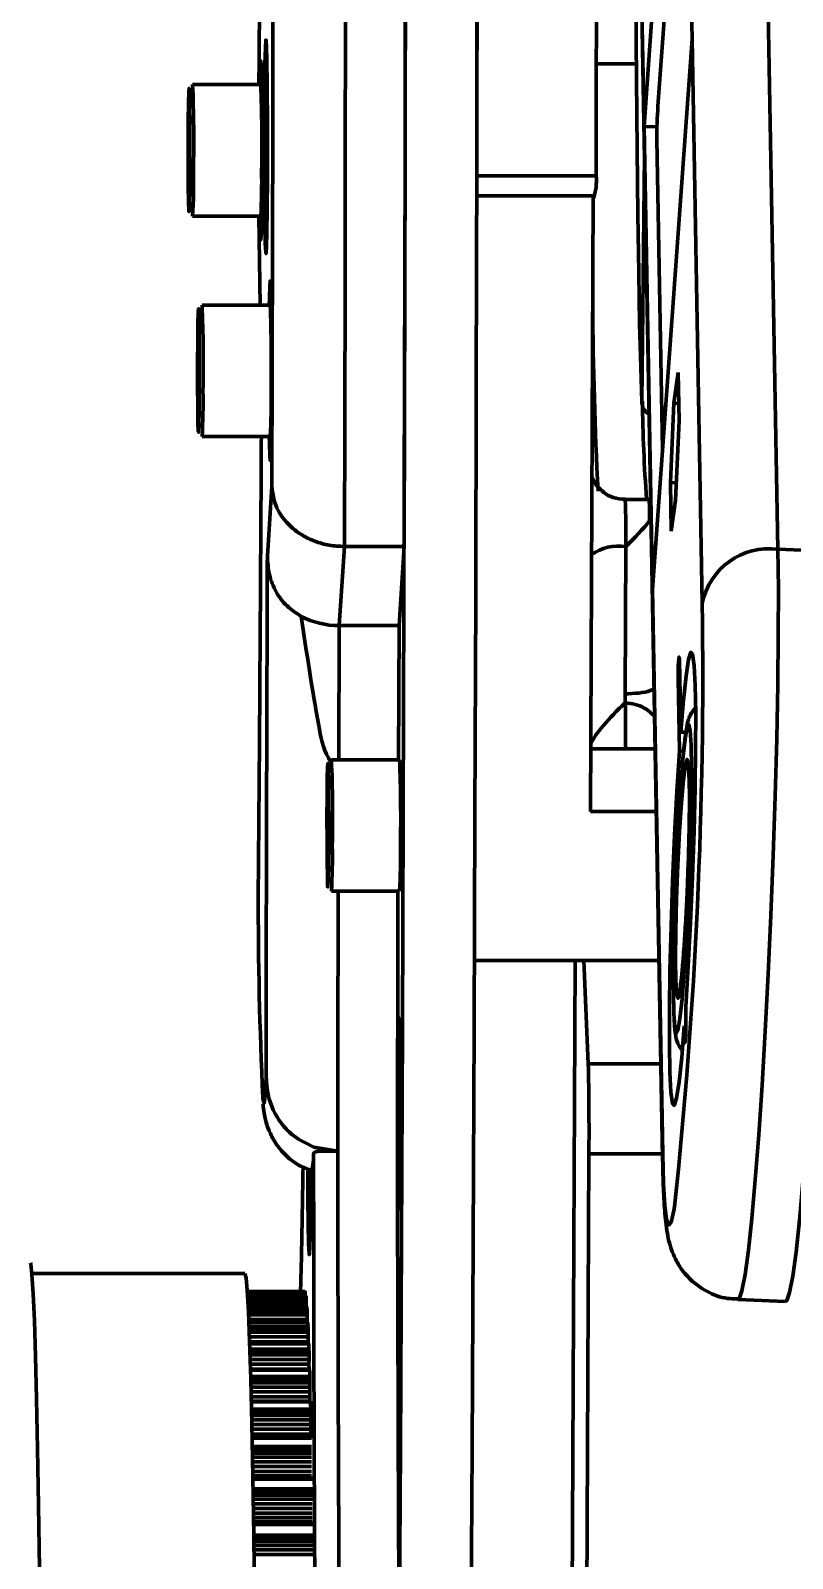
# Model space of a CAD drawing. Header units: millimetres. Extents: x -419 to 9215, y 1224 to 3301.
# Drawn here: x 307.7 to 339.6, y 3073.6 to 3137.5 of the extents above; entities that cross this region are included whole.
import ezdxf

# ---------------------------------------------------------------- set-up
doc = ezdxf.new("R2010")
doc.units = ezdxf.units.MM
doc.layers.add('Net 0.7', color=7, linetype='Continuous', lineweight=70)

msp = doc.modelspace()

# ---------------------------------------------------------------- linework, layer by layer
at = {"layer": 'Net 0.7', "color": 7, "linetype": 'Continuous', "lineweight": 70}
for p, q in [((338.084, 3165.193), (338.983, 3115.824)), ((335.034, 3156.565), (335.387, 3137.181)), ((335.139, 3150.768), (333.96, 3134.369)), ((333.256, 3139.708), (334.155, 3090.335)), ((333.261, 3139.879), (333.377, 3133.518)), ((333.377, 3133.518), (333.748, 3138.684)), ((335.387, 3137.181), (333.729, 3114.134)), ((335.817, 3113.557), (335.387, 3137.181)), ((333.054, 3136.137), (331.381, 3136.137)), ((317.335, 3135.265), (314.486, 3135.265)), ((314.342, 3133.921), (314.322, 3133.612)), ((314.342, 3133.921), (314.356, 3132.825)), ((314.322, 3133.612), (314.316, 3132.205)), ((314.346, 3133.612), (314.322, 3133.612)), ((333.729, 3114.134), (333.377, 3133.518)), ((333.377, 3133.518), (333.919, 3133.497)), ((314.349, 3131.418), (314.356, 3132.825)), ((333.914, 3132.969), (334.15, 3119.988)), ((314.329, 3131.109), (314.316, 3132.205)), ((314.353, 3132.205), (314.316, 3132.205)), ((333.391, 3132.322), (333.282, 3121.995)), ((314.349, 3131.418), (314.329, 3131.109)), ((326.374, 3131.451), (331.374, 3131.451)), ((326.373, 3130.618), (331.25, 3130.618)), ((331.25, 3130.618), (331.135, 3104.852)), ((314.486, 3129.765), (317.335, 3129.765)), ((317.308, 3126.043), (317.261, 3129.765)), ((317.731, 3126.043), (314.881, 3126.043)), ((314.718, 3124.39), (314.711, 3122.983)), ((314.738, 3124.7), (314.718, 3124.39)), ((314.742, 3124.39), (314.718, 3124.39)), ((314.738, 3124.7), (314.751, 3123.603)), ((314.745, 3122.196), (314.751, 3123.603)), ((314.725, 3121.887), (314.711, 3122.983)), ((314.749, 3122.983), (314.711, 3122.983)), ((334.626, 3121.931), (334.81, 3123.222)), ((334.81, 3123.222), (334.847, 3121.193)), ((314.745, 3122.196), (314.725, 3121.887)), ((334.479, 3118.612), (334.626, 3121.931)), ((334.626, 3121.931), (334.834, 3121.923)), ((334.847, 3121.193), (334.7, 3117.875)), ((314.881, 3120.543), (317.731, 3120.543)), ((317.804, 3118.458), (317.614, 3115.528)), ((334.516, 3116.584), (334.479, 3118.612)), ((334.479, 3118.612), (334.732, 3118.603)), ((333.591, 3117.902), (332.592, 3117.902)), ((334.7, 3117.875), (334.516, 3116.584)), ((333.668, 3117.072), (333.61, 3117.01)), ((320.625, 3112.628), (320.839, 3115.938)), ((323.339, 3115.938), (320.839, 3115.938)), ((323.339, 3115.938), (323.125, 3112.628)), ((332.611, 3115.941), (332.584, 3109.774)), ((340.98, 3115.747), (338.983, 3115.824)), ((333.729, 3114.134), (334.16, 3090.509)), ((323.125, 3112.628), (320.625, 3112.628)), ((323.125, 3112.628), (323.099, 3107.012)), ((334.857, 3111.214), (334.912, 3108.177)), ((334.855, 3107.383), (334.8, 3110.419)), ((332.582, 3109.399), (332.584, 3109.774)), ((332.597, 3109.399), (332.582, 3109.399)), ((334.912, 3108.177), (335.129, 3108.169)), ((323.145, 3107.012), (320.296, 3107.012)), ((333.843, 3107.467), (331.146, 3107.467)), ((335.035, 3107.376), (334.855, 3107.383)), ((320.152, 3105.668), (320.132, 3105.358)), ((320.152, 3105.668), (320.166, 3104.571)), ((320.132, 3105.358), (320.126, 3103.952)), ((320.156, 3105.358), (320.132, 3105.358)), ((320.159, 3103.165), (320.166, 3104.571)), ((320.139, 3102.855), (320.126, 3103.952)), ((320.163, 3103.952), (320.126, 3103.952)), ((320.159, 3103.165), (320.139, 3102.855)), ((320.296, 3101.512), (323.145, 3101.512)), ((334.004, 3098.611), (326.28, 3098.611)), ((330.495, 3098.611), (330.363, 3069.176)), ((331.044, 3094.299), (330.859, 3098.611)), ((335.121, 3096.684), (335.133, 3096.07)), ((335.075, 3095.276), (335.064, 3095.889)), ((335.064, 3095.889), (335.132, 3095.887)), ((323.088, 3095.099), (323.066, 3090.341)), ((323.11, 3089.327), (323.131, 3094.085)), ((320.564, 3090.636), (319.564, 3090.81)), ((330.917, 3056.265), (331.07, 3090.522)), ((319.436, 3089.923), (319.435, 3089.731)), ((316.671, 3085.519), (307.76, 3085.519)), ((319.186, 3084.77), (316.776, 3084.77)), ((319.195, 3084.746), (316.777, 3084.746)), ((319.196, 3084.726), (316.779, 3084.726)), ((319.197, 3084.685), (316.782, 3084.685)), ((319.197, 3084.627), (316.785, 3084.627)), ((319.227, 3084.568), (316.789, 3084.568)), ((319.195, 3084.746), (319.196, 3084.726)), ((319.196, 3084.726), (319.197, 3084.685)), ((319.197, 3084.685), (319.197, 3084.627)), ((319.197, 3084.627), (319.198, 3084.568)), ((319.236, 3084.493), (316.793, 3084.493)), ((319.237, 3084.467), (316.795, 3084.467)), ((319.238, 3084.422), (316.798, 3084.422)), ((319.238, 3084.36), (316.801, 3084.36)), ((319.238, 3084.282), (316.805, 3084.282)), ((319.268, 3084.134), (316.813, 3084.134)), ((319.277, 3084.009), (316.819, 3084.009)), ((319.277, 3083.978), (316.821, 3083.978)), ((319.278, 3083.928), (316.823, 3083.928)), ((319.236, 3084.493), (319.237, 3084.467)), ((319.237, 3084.467), (319.238, 3084.422)), ((319.238, 3084.422), (319.238, 3084.36)), ((319.238, 3084.36), (319.238, 3084.282)), ((319.238, 3084.282), (319.238, 3084.134)), ((319.277, 3084.009), (319.277, 3083.978)), ((319.277, 3083.978), (319.278, 3083.928)), ((319.278, 3083.928), (319.279, 3083.864)), ((337.304, 3084.43), (339.3, 3084.353)), ((319.279, 3083.864), (316.826, 3083.864)), ((319.279, 3083.785), (316.829, 3083.785)), ((319.279, 3083.59), (316.838, 3083.59)), ((319.307, 3083.475), (316.843, 3083.475)), ((319.308, 3083.471), (316.843, 3083.471)), ((319.316, 3083.297), (316.85, 3083.297)), ((319.317, 3083.26), (316.851, 3083.26)), ((319.279, 3083.864), (319.279, 3083.785)), ((319.279, 3083.785), (319.279, 3083.59)), ((319.279, 3083.59), (319.279, 3083.475)), ((319.307, 3083.475), (319.308, 3083.471)), ((319.316, 3083.297), (319.317, 3083.26)), ((319.317, 3083.26), (319.318, 3083.207)), ((319.318, 3083.207), (316.853, 3083.207)), ((319.318, 3083.14), (316.856, 3083.14)), ((319.318, 3083.061), (316.859, 3083.061)), ((319.318, 3082.867), (316.866, 3082.867)), ((319.318, 3082.667), (316.873, 3082.667)), ((319.318, 3083.207), (319.318, 3083.14)), ((319.318, 3083.14), (319.318, 3083.061)), ((319.318, 3083.061), (319.318, 3082.867)), ((319.318, 3082.867), (319.318, 3082.667)), ((319.318, 3082.667), (319.318, 3082.594)), ((319.346, 3082.594), (316.875, 3082.594)), ((319.347, 3082.584), (316.875, 3082.584)), ((319.355, 3082.361), (316.883, 3082.361)), ((319.356, 3082.319), (316.884, 3082.319)), ((319.357, 3082.262), (316.886, 3082.262)), ((319.357, 3082.194), (316.888, 3082.194)), ((319.357, 3082.115), (316.89, 3082.115)), ((319.346, 3082.594), (319.347, 3082.584)), ((319.355, 3082.361), (319.356, 3082.319)), ((319.356, 3082.319), (319.357, 3082.262)), ((319.357, 3082.262), (319.357, 3082.194)), ((319.357, 3082.194), (319.357, 3082.115)), ((319.357, 3082.115), (319.357, 3081.923)), ((319.357, 3081.923), (316.896, 3081.923)), ((319.356, 3081.723), (316.902, 3081.723)), ((319.357, 3081.523), (316.908, 3081.523)), ((319.384, 3081.494), (316.909, 3081.494)), ((319.385, 3081.477), (316.909, 3081.477)), ((319.357, 3081.923), (319.356, 3081.723)), ((319.356, 3081.723), (319.357, 3081.523)), ((319.357, 3081.523), (319.357, 3081.494)), ((319.384, 3081.494), (319.385, 3081.477)), ((319.393, 3081.207), (316.916, 3081.207)), ((319.394, 3081.161), (316.918, 3081.161)), ((319.395, 3081.101), (316.919, 3081.101)), ((319.395, 3081.031), (316.921, 3081.031)), ((319.395, 3080.952), (316.923, 3080.952)), ((319.394, 3080.764), (316.928, 3080.764)), ((319.393, 3081.207), (319.394, 3081.161)), ((319.394, 3081.161), (319.395, 3081.101)), ((319.395, 3080.952), (319.394, 3080.764)), ((319.394, 3080.764), (319.394, 3080.566)), ((319.395, 3081.101), (319.395, 3081.031)), ((319.395, 3081.031), (319.395, 3080.952)), ((319.394, 3080.566), (316.933, 3080.566)), ((319.394, 3080.365), (316.938, 3080.365)), ((319.421, 3080.18), (316.942, 3080.18)), ((319.422, 3080.158), (316.943, 3080.158)), ((319.394, 3080.566), (319.394, 3080.365)), ((319.394, 3080.365), (319.394, 3080.18)), ((319.421, 3080.18), (319.422, 3080.158)), ((319.43, 3079.843), (316.95, 3079.843)), ((319.431, 3079.792), (316.951, 3079.792)), ((319.431, 3079.729), (316.953, 3079.729)), ((319.431, 3079.658), (316.954, 3079.658)), ((319.431, 3079.581), (316.956, 3079.581)), ((319.43, 3079.843), (319.431, 3079.792)), ((319.431, 3079.581), (319.43, 3079.397)), ((319.431, 3079.792), (319.431, 3079.729)), ((319.431, 3079.729), (319.431, 3079.658)), ((319.431, 3079.658), (319.431, 3079.581)), ((319.43, 3079.397), (316.96, 3079.397)), ((319.429, 3079.201), (316.964, 3079.201)), ((319.429, 3079.002), (316.968, 3079.002)), ((319.429, 3078.796), (316.972, 3078.796)), ((319.43, 3079.397), (319.429, 3079.201)), ((319.429, 3079.201), (319.429, 3079.002)), ((319.429, 3079.002), (319.429, 3078.796)), ((319.429, 3078.796), (319.43, 3078.663)), ((319.456, 3078.663), (316.975, 3078.663)), ((319.455, 3078.663), (316.975, 3078.663)), ((319.457, 3078.635), (316.976, 3078.635)), ((319.465, 3078.276), (316.983, 3078.276)), ((319.465, 3078.22), (316.984, 3078.22)), ((319.466, 3078.155), (316.985, 3078.155)), ((319.455, 3078.663), (319.456, 3078.663)), ((319.456, 3078.663), (319.457, 3078.635)), ((319.466, 3078.084), (316.986, 3078.084)), ((319.466, 3078.008), (316.988, 3078.008)), ((319.464, 3077.83), (316.991, 3077.83)), ((319.464, 3077.639), (316.995, 3077.639)), ((319.463, 3077.441), (316.998, 3077.441)), ((319.463, 3077.235), (317.002, 3077.235)), ((319.464, 3077.058), (317.005, 3077.058)), ((319.489, 3076.956), (317.007, 3076.956)), ((319.49, 3076.95), (317.007, 3076.95)), ((319.491, 3076.917), (317.007, 3076.917)), ((319.498, 3076.517), (317.014, 3076.517)), ((319.498, 3076.457), (317.015, 3076.457)), ((319.499, 3076.39), (317.016, 3076.39)), ((319.499, 3076.319), (317.017, 3076.319)), ((319.498, 3076.245), (317.018, 3076.245)), ((319.498, 3076.517), (319.498, 3076.457)), ((319.498, 3076.457), (319.499, 3076.39)), ((319.499, 3076.39), (319.499, 3076.319)), ((319.497, 3076.074), (317.021, 3076.074)), ((319.496, 3075.887), (317.024, 3075.887)), ((319.495, 3075.693), (317.027, 3075.693)), ((319.495, 3075.488), (317.03, 3075.488)), ((319.496, 3075.307), (317.033, 3075.307)), ((319.496, 3075.144), (317.036, 3075.144)), ((319.52, 3075.065), (317.037, 3075.065)), ((319.521, 3075.053), (317.037, 3075.053)), ((319.522, 3075.014), (317.037, 3075.014)), ((319.529, 3074.575), (317.044, 3074.575)), ((319.529, 3074.512), (317.045, 3074.512)), ((319.53, 3074.443), (317.046, 3074.443)), ((319.53, 3074.373), (317.047, 3074.373)), ((319.529, 3074.301), (317.048, 3074.301)), ((319.528, 3074.138), (317.05, 3074.138)), ((319.526, 3073.957), (317.052, 3073.957)), ((319.526, 3073.767), (317.055, 3073.767))]:
    msp.add_line(p, q, dxfattribs=at)
at = {"layer": 'Net 0.7', "color": 8, "linetype": 'Continuous', "lineweight": 70}
for p, q in [((320.6, 3107.012), (320.625, 3112.628)), ((334.871, 3110.417), (334.8, 3110.419)), ((331.135, 3104.852), (333.891, 3104.852)), ((323.088, 3095.099), (323.131, 3095.099)), ((335.102, 3095.275), (335.075, 3095.276)), ((334.083, 3094.299), (331.044, 3094.299)), ((323.066, 3090.341), (323.114, 3090.341)), ((331.07, 3090.522), (334.152, 3090.522))]:
    msp.add_line(p, q, dxfattribs=at)
at = {"layer": 'Net 0.7', "color": 7, "linetype": 'Continuous', "lineweight": 70, "flags": 128}
for points in [[(320.839, 3115.938), (320.853, 3121.373), (320.866, 3126.831), (320.876, 3132.309), (320.885, 3137.805), (320.892, 3143.315), (320.897, 3148.835), (320.9, 3154.362), (320.901, 3159.893)], [(323.401, 3159.893), (323.398, 3150.602), (323.389, 3141.329), (323.376, 3132.089), (323.357, 3122.897), (323.332, 3113.769), (323.303, 3104.721), (323.268, 3095.767), (323.229, 3086.924), (323.184, 3078.205), (323.135, 3069.626), (323.133, 3069.425)], [(323.339, 3115.938), (323.353, 3121.373), (323.365, 3126.831), (323.376, 3132.309), (323.385, 3137.805), (323.392, 3143.315), (323.397, 3148.835), (323.4, 3154.362), (323.401, 3159.893)], [(326.401, 3159.893), (326.398, 3150.602), (326.389, 3141.329), (326.375, 3132.089), (326.356, 3122.897), (326.332, 3113.769), (326.303, 3104.721), (326.268, 3095.767), (326.229, 3086.924), (326.184, 3078.205), (326.134, 3069.626), (326.08, 3061.201), (326.021, 3052.945), (325.957, 3044.87), (325.889, 3036.992), (325.816, 3029.323)], [(326.401, 3159.893), (326.4, 3156.327), (326.399, 3152.763), (326.397, 3149.201), (326.394, 3145.642), (326.39, 3142.086), (326.385, 3138.535), (326.38, 3134.99), (326.374, 3131.451)], [(331.4, 3159.893), (331.4, 3156.327), (331.398, 3152.763), (331.396, 3149.201), (331.393, 3145.642), (331.389, 3142.086), (331.385, 3138.535), (331.38, 3134.99), (331.374, 3131.451)], [(317.86, 3159.175), (317.859, 3154.054), (317.856, 3148.936), (317.851, 3143.825), (317.845, 3138.723), (317.837, 3133.632), (317.827, 3128.556), (317.816, 3123.497), (317.804, 3118.458)], [(333.006, 3145.441), (333.019, 3141.994), (333.036, 3138.669), (333.059, 3135.508), (333.087, 3132.55), (333.119, 3129.832), (333.155, 3127.389), (333.194, 3125.252), (333.237, 3123.446), (333.282, 3121.995)], [(317.261, 3135.265), (317.268, 3136.278), (317.286, 3138.872)], [(317.3, 3135.265), (317.305, 3135.545), (317.319, 3136.079), (317.335, 3136.265), (317.351, 3136.083), (317.366, 3135.553), (317.377, 3134.724), (317.385, 3133.68), (317.387, 3132.521), (317.385, 3131.362), (317.377, 3130.316), (317.366, 3129.485), (317.352, 3128.951), (317.335, 3128.765), (317.319, 3128.947), (317.305, 3129.477), (317.3, 3129.765)], [(314.37, 3131.716), (314.372, 3132.664), (314.368, 3133.591), (314.361, 3134.373), (314.35, 3134.905), (314.337, 3135.113), (314.324, 3134.971), (314.312, 3134.497), (314.304, 3133.755), (314.3, 3132.846), (314.301, 3131.892), (314.306, 3131.022), (314.316, 3130.354), (314.328, 3129.978), (314.341, 3129.944), (314.354, 3130.258), (314.364, 3130.876), (314.37, 3131.716)], [(317.503, 3135.249), (317.503, 3135.196), (317.495, 3134.045)], [(317.696, 3126.043), (317.7, 3126.323), (317.715, 3126.858), (317.731, 3127.043), (317.747, 3126.862), (317.762, 3126.331), (317.773, 3125.503), (317.781, 3124.458), (317.783, 3123.3), (317.781, 3122.14), (317.773, 3121.094), (317.762, 3120.263), (317.747, 3119.729), (317.731, 3119.543), (317.715, 3119.725), (317.701, 3120.256), (317.696, 3120.543)], [(314.766, 3122.494), (314.767, 3123.442), (314.764, 3124.369), (314.757, 3125.152), (314.746, 3125.683), (314.733, 3125.892), (314.72, 3125.749), (314.708, 3125.275), (314.7, 3124.533), (314.696, 3123.624), (314.696, 3122.67), (314.702, 3121.8), (314.711, 3121.132), (314.724, 3120.756), (314.737, 3120.722), (314.749, 3121.036), (314.759, 3121.654), (314.766, 3122.494)], [(340.98, 3115.747), (340.997, 3114.097), (340.994, 3112.197), (340.969, 3110.087), (340.925, 3107.808), (340.862, 3105.408), (340.78, 3102.936), (340.683, 3100.441), (340.571, 3097.975), (340.447, 3095.587), (340.313, 3093.327), (340.173, 3091.24), (340.028, 3089.368), (339.883, 3087.751), (339.74, 3086.42), (339.602, 3085.403), (339.471, 3084.721), (339.35, 3084.387), (339.3, 3084.353)], [(334.912, 3108.177), (335.024, 3109.507), (335.134, 3110.531), (335.238, 3111.208), (335.332, 3111.511), (335.412, 3111.426), (335.475, 3110.958), (335.518, 3110.126), (335.539, 3108.963), (335.537, 3107.517), (335.514, 3105.847), (335.469, 3104.022), (335.404, 3102.115), (335.322, 3100.205), (335.227, 3098.37), (335.121, 3096.684)], [(334.8, 3110.419), (334.8, 3110.565), (334.804, 3110.75), (334.812, 3110.944), (334.823, 3111.12), (334.834, 3111.249), (334.845, 3111.312), (334.853, 3111.3), (334.857, 3111.214)], [(334.828, 3104.577), (334.915, 3105.927), (335.005, 3107.051), (335.095, 3107.883), (335.178, 3108.374), (335.251, 3108.498), (335.308, 3108.246), (335.346, 3107.632), (335.364, 3106.694), (335.36, 3105.484), (335.334, 3104.074), (335.288, 3102.545), (335.225, 3100.987), (335.148, 3099.489), (335.062, 3098.139), (334.971, 3097.016), (334.881, 3096.184), (334.798, 3095.692), (334.726, 3095.569), (334.669, 3095.821), (334.63, 3096.434), (334.612, 3097.373), (334.617, 3098.583), (334.642, 3099.993), (334.688, 3101.521), (334.751, 3103.08), (334.828, 3104.577)], [(335.064, 3095.889), (334.953, 3094.56), (334.842, 3093.536), (334.738, 3092.859), (334.644, 3092.556), (334.564, 3092.64), (334.501, 3093.108), (334.459, 3093.941), (334.438, 3095.104), (334.439, 3096.549), (334.463, 3098.219), (334.508, 3100.045), (334.573, 3101.951), (334.654, 3103.861), (334.75, 3105.697), (334.855, 3107.383)], [(320.18, 3103.462), (320.182, 3104.41), (320.178, 3105.338), (320.171, 3106.12), (320.16, 3106.651), (320.147, 3106.86), (320.134, 3106.718), (320.122, 3106.243), (320.114, 3105.502), (320.11, 3104.593), (320.111, 3103.639), (320.116, 3102.769), (320.126, 3102.101), (320.138, 3101.724), (320.151, 3101.691), (320.164, 3102.004), (320.174, 3102.623), (320.18, 3103.462)], [(334.865, 3103.998), (334.796, 3102.624), (334.742, 3101.202), (334.708, 3099.848), (334.697, 3098.671), (334.71, 3097.766), (334.745, 3097.207), (334.8, 3097.039), (334.87, 3097.275), (334.949, 3097.897), (335.032, 3098.854), (335.112, 3100.069)], [(335.112, 3100.069), (335.181, 3101.443), (335.23, 3102.737)], [(323.153, 3066.672), (323.125, 3070.767), (323.101, 3075.035), (323.084, 3079.438), (323.071, 3083.941), (323.065, 3088.506), (323.064, 3093.093), (323.07, 3097.665), (323.079, 3101.512)], [(323.131, 3094.085), (323.132, 3094.724), (323.13, 3095.344), (323.124, 3095.848), (323.116, 3096.162), (323.107, 3096.237), (323.099, 3096.061), (323.092, 3095.661), (323.088, 3095.099)], [(335.133, 3096.07), (335.132, 3095.924), (335.128, 3095.74), (335.12, 3095.545), (335.109, 3095.37), (335.098, 3095.241), (335.088, 3095.178), (335.08, 3095.19), (335.075, 3095.276)], [(323.066, 3090.341), (323.065, 3089.702), (323.068, 3089.083), (323.073, 3088.578), (323.081, 3088.264), (323.09, 3088.189), (323.098, 3088.365), (323.105, 3088.765), (323.11, 3089.327)], [(319.435, 3089.731), (319.426, 3088.453), (319.413, 3087.403), (319.396, 3086.666), (319.377, 3086.302), (319.357, 3086.34), (319.339, 3086.777), (319.322, 3087.579), (319.31, 3088.679), (319.302, 3089.878)], [(308.187, 3035.026), (308.2, 3038.61), (308.209, 3042.269), (308.213, 3045.972), (308.212, 3049.684), (308.206, 3053.372), (308.195, 3057.003), (308.179, 3060.543), (308.159, 3063.96), (308.135, 3067.224), (308.106, 3070.306), (308.073, 3073.176), (308.037, 3075.809), (307.997, 3078.182), (307.955, 3080.273), (307.91, 3082.062), (307.863, 3083.534), (307.814, 3084.675), (307.763, 3085.476), (307.712, 3085.928), (307.704, 3085.966)], [(316.671, 3085.519), (316.722, 3085.344), (316.773, 3084.81), (316.823, 3083.922), (316.872, 3082.686), (316.919, 3081.116), (316.963, 3079.226), (317.005, 3077.033), (317.044, 3074.558), (317.079, 3071.825)]]:
    msp.add_lwpolyline(points, dxfattribs=at)
at = {"layer": 'Net 0.7', "color": 8, "linetype": 'Continuous', "lineweight": 70, "flags": 128}
for points in [[(317.5, 3130.457), (317.501, 3130.332), (317.512, 3129.341), (317.527, 3128.62), (317.544, 3128.227), (317.562, 3128.192), (317.579, 3128.52), (317.594, 3129.183), (317.606, 3130.128), (317.614, 3131.279), (317.617, 3132.541), (317.615, 3133.813), (317.608, 3134.992), (317.597, 3135.983), (317.582, 3136.704), (317.565, 3137.097), (317.547, 3137.132), (317.53, 3136.804), (317.515, 3136.141), (317.503, 3135.249)], [(338.983, 3115.824), (339, 3114.174), (338.997, 3112.275), (338.973, 3110.164), (338.929, 3107.886), (338.865, 3105.486), (338.784, 3103.014), (338.686, 3100.519), (338.574, 3098.052), (338.45, 3095.665), (338.316, 3093.404), (338.176, 3091.317), (338.032, 3089.446), (337.887, 3087.828), (337.743, 3086.498), (337.605, 3085.481), (337.474, 3084.798), (337.354, 3084.465), (337.304, 3084.43)], [(335.23, 3102.737), (335.234, 3102.864), (335.268, 3104.219), (335.279, 3105.396), (335.267, 3106.301), (335.231, 3106.86), (335.177, 3107.028), (335.107, 3106.792), (335.027, 3106.17), (334.944, 3105.213), (334.865, 3103.998)], [(317.563, 3093.741), (317.523, 3092.988), (317.482, 3092.649), (317.44, 3092.734), (317.424, 3092.884)], [(334.16, 3090.509), (334.195, 3089.277), (334.25, 3088.359), (334.323, 3087.778), (334.412, 3087.548), (334.515, 3087.675), (334.631, 3088.155), (334.659, 3088.315)]]:
    msp.add_lwpolyline(points, dxfattribs=at)
at = {"layer": 'Net 0.7', "color": 7, "linetype": 'Continuous', "lineweight": 70}
for centre, radius, start, end in [((257.712, 3132.894), 56.823, 358.76505, 2.39107), ((260.562, 3132.894), 56.823, 358.76505, 2.39107), ((621.628, 3132.673), 304.136, 179.74154, 180.41751), ((352.442, 3133.06), 18.528, 175.9471, 180.28124), ((290.152, 3131.181), 24.375, 356.66935, 1.14848), ((293.002, 3131.181), 24.375, 356.66935, 1.14848), ((329.321, 3131.223), 2.065, 339.02473, 6.32681), ((258.108, 3123.672), 56.823, 358.76505, 2.39107), ((260.957, 3123.672), 56.823, 358.76505, 2.39107), ((290.548, 3121.959), 24.375, 356.66935, 1.14848), ((293.398, 3121.959), 24.375, 356.66935, 1.14848), ((338.614, 3112.996), 2.853, 82.56038, 168.66038), ((122.182, 3110.711), 213.653, 353.98287, 0.76315), ((263.522, 3104.641), 56.823, 358.76505, 2.39107), ((266.371, 3104.641), 56.823, 358.76505, 2.39107), ((295.962, 3102.928), 24.375, 356.66935, 1.14848), ((298.812, 3102.928), 24.375, 356.66935, 1.14848), ((501.524, 3101.295), 184.292, 179.95386, 182.61596), ((209.442, 3091.548), 121.633, 359.51676, 1.29601), ((317.059, 3090.447), 2.493, 345.01459, 2.08739), ((319.028, 3084.698), 0.174, 15.96141, 24.53089), ((314.941, 3084.02), 4.321, 6.277, 7.27927), ((299.469, 3082.679), 19.852, 3.84088, 4.20345), ((265.687, 3080.731), 53.69, 2.73895, 2.92572), ((207.802, 3078.259), 111.629, 2.10588, 2.22052), ((121.517, 3075.366), 197.962, 1.69094, 1.76919), ((4.321, 3072.17), 315.202, 1.39492, 1.4523)]:
    msp.add_arc(centre, radius, start, end, dxfattribs=at)
at = {"layer": 'Net 0.7', "color": 8, "linetype": 'Continuous', "lineweight": 70}
for centre, radius, start, end in [((521.462, 3127.612), 190.239, 180.47917, 182.81757), ((401.349, 3122.898), 68.047, 180.73954, 184.21085), ((296.586, 3116.558), 36.03, 359.01852, 2.13761), ((321.821, 3117.205), 11.791, 359.05219, 3.38918), ((332.334, 3113.91), 2.049, 82.23066, 124.18327)]:
    msp.add_arc(centre, radius, start, end, dxfattribs=at)
at = {"layer": 'Net 0.7', "color": 7, "linetype": 'Continuous', "lineweight": 70}
for centre, major_axis, ratio, start_param, end_param in [((332.592, 3116.402), (1.487, 1.48), 0.164247, 4.563446, 5.293173), ((320.593, 3115.198), (2.999, -0.104), 0.856503, 4.194962, 4.752699), ((332.602, 3108.938), (1.487, 1.48), 0.164247, 1.421853, 2.716197)]:
    msp.add_ellipse(centre, major_axis=major_axis, ratio=ratio, start_param=start_param, end_param=end_param, dxfattribs=at)
for points, knots in [([(317.568, 3137.015), (317.568, 3137.016), (317.568, 3137.023), (317.575, 3136.913), (317.581, 3136.75), (317.586, 3136.52), (317.587, 3136.464)], [0, 0, 0, 0, 0.0572712, 0.3382438, 0.839221, 1, 1, 1, 1]), ([(317.587, 3136.464), (317.59, 3136.321), (317.598, 3135.973), (317.607, 3135.143), (317.614, 3134.075), (317.617, 3132.895), (317.616, 3131.945), (317.614, 3131.424), (317.614, 3131.283)], [0, 0, 0, 0, 0.1364824, 0.3318084, 0.5295642, 0.7279679, 0.9265622, 1, 1, 1, 1]), ([(317.614, 3131.283), (317.613, 3131.089), (317.61, 3130.524), (317.602, 3129.695), (317.591, 3128.962), (317.583, 3128.707), (317.58, 3128.605)], [0, 0, 0, 0, 0.1637687, 0.4772441, 0.790587, 1, 1, 1, 1]), ([(317.575, 3128.441), (317.572, 3128.386), (317.568, 3128.308), (317.569, 3128.317), (317.57, 3128.32)], [0, 0, 0, 0, 0.702033, 1, 1, 1, 1]), ([(333.282, 3121.995), (333.291, 3121.919), (333.309, 3121.766), (333.427, 3121.583), (333.545, 3121.509), (333.588, 3121.482)], [0, 0, 0, 0, 0.389762, 0.779806, 1, 1, 1, 1]), ([(317.232, 3101.443), (317.243, 3102.671), (317.265, 3105.118), (317.292, 3108.885), (317.317, 3112.667), (317.34, 3116.529), (317.355, 3119.178), (317.363, 3120.543)], [0, 0, 0, 0, 0.205098, 0.408714, 0.59689, 0.792297, 1, 1, 1, 1]), ([(317.804, 3118.458), (317.845, 3118.153), (317.929, 3117.546), (318.46, 3116.85), (319.057, 3116.405), (319.598, 3116.144), (320.197, 3115.972), (320.627, 3115.949), (320.839, 3115.938)], [0, 0, 0, 0, 0.250988, 0.501275, 0.63128, 0.751195, 0.877607, 1, 1, 1, 1]), ([(332.597, 3117.913), (332.423, 3117.925), (332.098, 3117.948), (331.7, 3118.174), (331.427, 3118.438), (331.268, 3118.674), (331.215, 3118.817), (331.197, 3118.864)], [0, 0, 0, 0, 0.28568, 0.534415, 0.740593, 0.914552, 1, 1, 1, 1]), ([(317.563, 3093.741), (317.564, 3095.202), (317.566, 3098.116), (317.574, 3102.336), (317.585, 3106.446), (317.599, 3110.804), (317.609, 3113.841), (317.614, 3115.528)], [0, 0, 0, 0, 0.198115, 0.39529, 0.577102, 0.765035, 1, 1, 1, 1]), ([(317.614, 3115.528), (317.63, 3115.271), (317.66, 3114.759), (317.955, 3114.025), (318.416, 3113.41), (318.826, 3113.149), (319.032, 3113.017)], [0, 0, 0, 0, 0.249401, 0.499222, 0.747934, 1, 1, 1, 1]), ([(332.584, 3109.774), (332.584, 3109.704), (332.585, 3109.579), (332.594, 3109.454), (332.598, 3109.399)], [0, 0, 0, 0, 0.559878, 1, 1, 1, 1]), ([(333.818, 3108.831), (333.687, 3108.956), (333.467, 3109.164), (333.028, 3109.345), (332.735, 3109.382), (332.597, 3109.399)], [0, 0, 0, 0, 0.438884, 0.73522, 1, 1, 1, 1]), ([(335.532, 3109.172), (335.492, 3109.132), (335.397, 3109.038), (335.312, 3108.882), (335.242, 3108.715), (335.185, 3108.505), (335.124, 3108.167), (335.045, 3107.529), (334.958, 3106.563), (334.881, 3105.508), (334.839, 3104.749), (334.821, 3104.442)], [0, 0, 0, 0, 0.0250038, 0.0595491, 0.0992436, 0.1668984, 0.3025513, 0.4872996, 0.6831248, 0.8721059, 1, 1, 1, 1]), ([(335.243, 3106.533), (335.245, 3106.524), (335.248, 3106.499), (335.264, 3106.24), (335.276, 3105.728), (335.277, 3104.919), (335.262, 3103.891), (335.239, 3103.109), (335.228, 3102.721)], [0, 0, 0, 0, 0.07367, 0.207117, 0.380374, 0.580209, 0.791296, 1, 1, 1, 1]), ([(334.821, 3104.442), (334.813, 3104.304), (334.779, 3103.731), (334.728, 3102.611), (334.673, 3101.168), (334.633, 3099.757), (334.611, 3098.456), (334.607, 3097.323), (334.623, 3096.405), (334.654, 3095.828), (334.691, 3095.504), (334.741, 3095.287), (334.822, 3095.063), (334.928, 3094.935), (334.971, 3094.883)], [0, 0, 0, 0, 0.036249, 0.150267, 0.264164, 0.378069, 0.492072, 0.606347, 0.721275, 0.838059, 0.909158, 0.954602, 0.981885, 1, 1, 1, 1]), ([(335.111, 3100.113), (335.092, 3099.794), (335.051, 3099.109), (334.986, 3098.305), (334.933, 3097.779), (334.895, 3097.533), (334.896, 3097.538), (334.896, 3097.539)], [0, 0, 0, 0, 0.241158, 0.517161, 0.75528, 0.937596, 1, 1, 1, 1]), ([(317.563, 3093.741), (317.588, 3093.427), (317.638, 3092.794), (318.055, 3091.938), (318.695, 3091.218), (319.269, 3090.948), (319.564, 3090.81)], [0, 0, 0, 0, 0.249174, 0.500394, 0.742887, 1, 1, 1, 1]), ([(317.437, 3092.615), (317.437, 3092.607), (317.445, 3092.478), (317.464, 3092.329), (317.525, 3091.979), (317.651, 3091.551), (317.901, 3091.03), (318.329, 3090.489), (318.864, 3090.043), (319.294, 3089.894), (319.474, 3089.832)], [0, 0, 0, 0, 0.017553, 0.27471, 0.407382, 0.506346, 0.620075, 0.749084, 0.895193, 1, 1, 1, 1]), ([(320.564, 3090.636), (320.431, 3090.637), (320.166, 3090.64), (319.887, 3090.641), (319.716, 3090.632), (319.622, 3090.614), (319.563, 3090.584), (319.555, 3090.553), (319.551, 3090.538)], [0, 0, 0, 0, 0.2509465, 0.4990171, 0.6271286, 0.7496851, 0.8721428, 1, 1, 1, 1]), ([(319.551, 3090.538), (319.552, 3088.16), (319.556, 3083.404), (319.577, 3076.932), (319.606, 3071.155), (319.63, 3067.839), (319.642, 3066.181)], [0, 0, 0, 0, 0.279957, 0.559935, 0.779974, 1, 1, 1, 1]), ([(334.152, 3090.512), (334.156, 3090.277), (334.169, 3089.582), (334.207, 3088.601), (334.265, 3087.802), (334.339, 3087.242), (334.426, 3086.816), (334.578, 3086.343), (334.858, 3085.793), (335.326, 3085.22), (336.006, 3084.74), (336.706, 3084.458), (337.157, 3084.464), (337.304, 3084.466)], [0, 0, 0, 0, 0.090866, 0.269238, 0.453611, 0.559078, 0.63865, 0.700824, 0.758475, 0.820989, 0.890312, 0.96433, 1, 1, 1, 1]), ([(319.003, 3084.766), (319.013, 3085.123), (319.05, 3086.548), (319.083, 3088.509), (319.107, 3089.98)], [0, 0, 0, 0, 0.250307, 1, 1, 1, 1])]:
    msp.add_open_spline(points, degree=3, knots=knots, dxfattribs=at)
at = {"layer": 'Net 0.7', "color": 8, "linetype": 'Continuous', "lineweight": 70}
for points, knots in [([(320.261, 3106.94), (320.232, 3106.989), (319.952, 3107.446), (319.551, 3109.522), (319.257, 3111.504), (319.032, 3113.017)], [0, 0, 0, 0, 0.027175, 0.257203, 1, 1, 1, 1]), ([(332.584, 3109.774), (332.778, 3109.781), (333.166, 3109.796), (333.602, 3109.88), (333.749, 3109.957), (333.797, 3109.983)], [0, 0, 0, 0, 0.400233, 0.800466, 1, 1, 1, 1]), ([(332.612, 3107.487), (332.611, 3107.505), (332.608, 3107.551), (332.604, 3107.724), (332.601, 3107.982), (332.598, 3108.301), (332.596, 3108.659), (332.596, 3109.036), (332.597, 3109.278), (332.597, 3109.399)], [0, 0, 0, 0, 0.098588, 0.248823, 0.399059, 0.549294, 0.699529, 0.849765, 1, 1, 1, 1]), ([(320.564, 3090.636), (320.565, 3093.355), (320.565, 3097.036), (320.578, 3100.584), (320.581, 3101.512)], [0, 0, 0, 0, 0.738631, 1, 1, 1, 1])]:
    msp.add_open_spline(points, degree=3, knots=knots, dxfattribs=at)
at = {"layer": 'Net 0.7', "color": 7, "linetype": 'Continuous', "lineweight": 70}
msp.add_open_spline([(320.654, 3066.672), (320.64, 3068.53), (320.614, 3072.245), (320.587, 3078.218), (320.568, 3084.369), (320.566, 3088.547), (320.564, 3090.636)], degree=3, dxfattribs=at)

doc.saveas('drawing.dxf')
